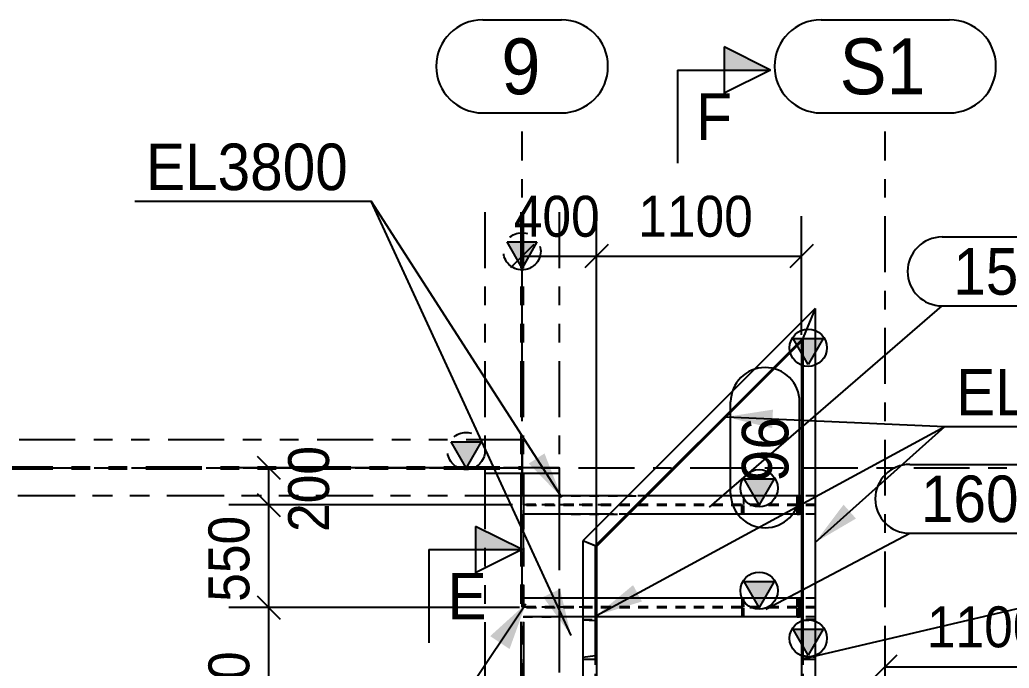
# Model space of a CAD drawing. Header units: millimetres. Extents: x 0 to 594, y 0 to 420.
# Drawn here: x 320.4 to 373.6, y 337.6 to 372.4 of the extents above; entities that cross this region are included whole.
import ezdxf

# ---------------------------------------------------------------- set-up
doc = ezdxf.new("R2010")
doc.units = ezdxf.units.MM
doc.header["$MEASUREMENT"] = 0
for name, pattern in [('XKITLINE00', [0]), ('XKITLINE03', [6, 3, -1, 1, -1]), ('XKITLINE04', [3, 0.5, -0.5, 0.5, -0.5, 0.5, -0.5]), ('XKITLINE05', [8, 3, -1, 1, -1, 1, -1])]:
    doc.linetypes.add(name, pattern=pattern)
for name, color, linetype in [('cut', 7, 'Continuous'), ('dimension', 7, 'Continuous'), ('grid', 7, 'Continuous'), ('line', 7, 'Continuous'), ('mark', 7, 'Continuous'), ('part1', 7, 'Continuous'), ('text', 7, 'Continuous'), ('weld', 7, 'Continuous')]:
    doc.layers.add(name, color=color, linetype=linetype)
doc.styles.add('STYLE_1', font='arial.ttf', dxfattribs={"height": 0.2})
doc.styles.add('STYLE_3', font='arial.ttf', dxfattribs={"height": 0.2})

# ---------------------------------------------------------------- blocks, each defined once
blk = doc.blocks.new('*D2176')
at = {"layer": 'grid', "color": 4, "linetype": 'XKITLINE03'}
blk.add_line((1228.871, 1887.476), (1642.443, 1887.476), dxfattribs=at)
blk = doc.blocks.new('*D2217')
at = {"layer": 'part1', "color": 2, "linetype": 'XKITLINE04'}
for p, q in [((1528.744, 1885.976), (1513.901, 1885.976)), ((1513.901, 1885.976), (1513.901, 1884.976)), ((1516.469, 1885.976), (1520.462, 1885.976)), ((1525.632, 1884.976), (1525.632, 1885.976)), ((1525.757, 1885.504), (1525.757, 1885.976)), ((1528.619, 1885.504), (1528.619, 1885.976)), ((1528.619, 1885.976), (1528.744, 1885.976)), ((1528.744, 1885.976), (1528.744, 1884.976)), ((1513.901, 1885.504), (1518.606, 1885.504)), ((1528.619, 1885.449), (1513.901, 1885.449)), ((1528.619, 1885.504), (1516.344, 1885.504)), ((1525.757, 1884.976), (1525.757, 1885.449)), ((1528.619, 1884.976), (1528.619, 1885.449)), ((1528.744, 1884.976), (1513.901, 1884.976)), ((1516.469, 1884.976), (1519.462, 1884.976)), ((1528.619, 1884.976), (1528.744, 1884.976))]:
    blk.add_line(p, q, dxfattribs=at)
blk = doc.blocks.new('*D2218')
at = {"layer": 'part1', "color": 2, "linetype": 'XKITLINE04'}
for p, q in [((1528.744, 1880.476), (1513.901, 1880.476)), ((1513.901, 1880.476), (1513.901, 1879.476)), ((1525.632, 1880.476), (1525.632, 1879.476)), ((1525.757, 1880.004), (1525.757, 1880.476)), ((1528.619, 1880.004), (1528.619, 1880.476)), ((1528.619, 1880.476), (1528.744, 1880.476)), ((1528.744, 1880.476), (1528.744, 1879.476)), ((1513.901, 1880.004), (1517.111, 1880.004)), ((1528.619, 1879.949), (1513.901, 1879.949)), ((1528.619, 1880.004), (1516.344, 1880.004)), ((1525.757, 1879.476), (1525.757, 1879.949)), ((1528.619, 1879.476), (1528.619, 1879.949)), ((1528.744, 1879.476), (1513.901, 1879.476)), ((1513.901, 1879.476), (1515.841, 1879.476)), ((1528.619, 1879.476), (1528.744, 1879.476))]:
    blk.add_line(p, q, dxfattribs=at)
blk = doc.blocks.new('*D2497')
at = {"layer": 'mark', "color": 1, "linetype": 'XKITLINE00'}
for p, q in [((1547.209, 1885.203), (1553.971, 1885.203)), ((1528.841, 1877.204), (1547.209, 1881.503)), ((1547.209, 1881.503), (1553.971, 1881.503)), ((1547.209, 1881.503), (1547.209, 1881.503))]:
    blk.add_line(p, q, dxfattribs=at)
for centre, start, end in [((1547.209, 1883.353), 90, -90), ((1553.971, 1883.353), -90, 90)]:
    blk.add_arc(centre, 1.85, start, end, dxfattribs=at)
at = {"layer": 'mark', "color": 1, "style": 'STYLE_1', "width": 0.9}
blk.add_text('227', height=2.5, dxfattribs=at).set_placement((1547.809, 1882.103))
blk = doc.blocks.new('*D2499')
at = {"layer": 'text', "color": 1, "linetype": 'XKITLINE00'}
for p, q in [((1529.571, 1883.456), (1536.549, 1889.687)), ((1536.549, 1889.687), (1549.245, 1889.687)), ((1536.549, 1889.687), (1536.549, 1889.687))]:
    blk.add_line(p, q, dxfattribs=at)
at = {"layer": 'text', "color": 1}
blk.add_solid([(1529.571, 1883.456), (1531.103, 1885.494), (1529.571, 1883.456), (1531.769, 1884.748)], dxfattribs=at)
at = {"layer": 'text', "color": 1, "style": 'STYLE_1', "width": 0.9}
blk.add_text('EL4000', height=2.5, dxfattribs=at).set_placement((1537.149, 1890.287))
blk = doc.blocks.new('*D2500')
at = {"layer": 'mark', "color": 1, "linetype": 'XKITLINE00'}
for p, q in [((1536.392, 1899.868), (1543.155, 1899.868)), ((1523.91, 1885.36), (1536.392, 1896.168)), ((1536.392, 1896.168), (1543.155, 1896.168)), ((1536.392, 1896.168), (1536.392, 1896.168))]:
    blk.add_line(p, q, dxfattribs=at)
for centre, start, end in [((1536.392, 1898.018), 90, -90), ((1543.155, 1898.018), -90, 90)]:
    blk.add_arc(centre, 1.85, start, end, dxfattribs=at)
at = {"layer": 'mark', "color": 1, "style": 'STYLE_1', "width": 0.9}
blk.add_text('159', height=2.5, dxfattribs=at).set_placement((1536.992, 1896.768))
blk = doc.blocks.new('*D2501')
at = {"layer": 'mark', "color": 1, "linetype": 'XKITLINE00'}
for p, q in [((1534.655, 1887.656), (1541.418, 1887.656)), ((1526.933, 1879.882), (1534.655, 1883.956)), ((1534.655, 1883.956), (1541.418, 1883.956)), ((1534.655, 1883.956), (1534.655, 1883.956))]:
    blk.add_line(p, q, dxfattribs=at)
for centre, start, end in [((1534.655, 1885.806), 90, -90), ((1541.418, 1885.806), -90, 90)]:
    blk.add_arc(centre, 1.85, start, end, dxfattribs=at)
at = {"layer": 'mark', "color": 1, "style": 'STYLE_1', "width": 0.9}
blk.add_text('160', height=2.5, dxfattribs=at).set_placement((1535.255, 1884.556))
blk = doc.blocks.new('*D2503')
at = {"layer": 'dimension', "color": 1, "linetype": 'XKITLINE00'}
for p, q in [((1533.341, 1875.551), (1533.341, 1878.933)), ((1544.341, 1868.715), (1544.341, 1878.933)), ((1533.964, 1877.415), (1532.719, 1876.17)), ((1544.964, 1877.415), (1543.719, 1876.17)), ((1533.341, 1876.793), (1544.341, 1876.793))]:
    blk.add_line(p, q, dxfattribs=at)
at = {"layer": 'dimension', "color": 1, "style": 'STYLE_1', "width": 0.9}
blk.add_text('1100', height=2.2, dxfattribs=at).set_placement((1535.578, 1877.833))
blk = doc.blocks.new('*D2511')
at = {"layer": 'part1', "color": 6, "linetype": 'XKITLINE05'}
for p, q in [((1515.841, 1887.476), (1511.841, 1887.476)), ((1511.841, 1887.476), (1511.841, 1887.176)), ((1513.771, 1887.176), (1511.841, 1887.176)), ((1513.771, 1887.176), (1513.771, 1873.776)), ((1513.911, 1887.176), (1513.911, 1873.776)), ((1515.841, 1887.176), (1513.911, 1887.176)), ((1515.841, 1887.476), (1515.841, 1887.176)), ((1513.771, 1873.776), (1511.841, 1873.776)), ((1511.841, 1873.776), (1511.841, 1873.476)), ((1515.841, 1873.476), (1511.841, 1873.476)), ((1515.841, 1873.776), (1513.911, 1873.776)), ((1515.841, 1873.776), (1515.841, 1873.476))]:
    blk.add_line(p, q, dxfattribs=at)
blk = doc.blocks.new('*D2512')
at = {"layer": 'part1', "color": 6, "linetype": 'XKITLINE05'}
for p, q in [((1511.841, 1901.201), (1511.841, 1887.476)), ((1513.781, 1901.201), (1513.781, 1872.476)), ((1513.901, 1901.201), (1513.901, 1872.476)), ((1515.841, 1901.201), (1515.841, 1887.476)), ((1513.841, 1898.201), (1513.041, 1899.601)), ((1513.041, 1899.601), (1514.641, 1899.601)), ((1514.641, 1899.601), (1513.841, 1898.201)), ((1511.841, 1887.476), (1511.841, 1887.176)), ((1511.841, 1887.176), (1511.841, 1873.776)), ((1515.841, 1887.476), (1515.841, 1887.176)), ((1515.841, 1887.176), (1515.841, 1885.976)), ((1515.841, 1885.976), (1515.841, 1884.976)), ((1515.841, 1884.976), (1515.841, 1880.476)), ((1515.841, 1880.476), (1515.841, 1879.476)), ((1515.841, 1879.476), (1515.841, 1873.776)), ((1511.841, 1873.776), (1511.841, 1873.476)), ((1511.841, 1873.476), (1511.841, 1872.476)), ((1515.841, 1873.776), (1515.841, 1873.476)), ((1515.841, 1873.476), (1515.841, 1872.476)), ((1515.841, 1872.476), (1511.841, 1872.476))]:
    blk.add_line(p, q, dxfattribs=at)
blk.add_circle((1513.841, 1899.101), 1, dxfattribs=at)
at = {"layer": 'part1', "color": 6}
blk.add_solid([(1513.041, 1899.601), (1514.641, 1899.601), (1513.041, 1899.601), (1513.841, 1898.201)], dxfattribs=at)
blk = doc.blocks.new('*D2541')
at = {"layer": 'part1', "color": 2, "linetype": 'XKITLINE04'}
for p, q in [((1517.111, 1879.333), (1517.841, 1879.333)), ((1517.111, 1879.333), (1517.111, 1879.302)), ((1517.771, 1879.275), (1517.771, 1879.043)), ((1517.841, 1879.333), (1517.841, 1879.043)), ((1517.771, 1877.401), (1517.771, 1868.976)), ((1517.111, 1871.033), (1517.841, 1871.033)), ((1517.111, 1870.929), (1517.771, 1870.835))]:
    blk.add_line(p, q, dxfattribs=at)
at = {"layer": 'part1', "color": 0, "linetype": 'XKITLINE00'}
for p, q in [((1517.111, 1879.302), (1517.771, 1879.275)), ((1517.111, 1879.302), (1517.111, 1868.976)), ((1517.771, 1879.043), (1517.841, 1879.043)), ((1517.771, 1879.043), (1517.771, 1877.401)), ((1517.841, 1879.043), (1517.841, 1868.976)), ((1517.111, 1877.308), (1517.771, 1877.401)), ((1517.111, 1877.204), (1517.841, 1877.204)), ((1517.841, 1868.976), (1517.111, 1868.976))]:
    blk.add_line(p, q, dxfattribs=at)
blk = doc.blocks.new('*D2553')
at = {"layer": 'part1', "color": 2, "linetype": 'XKITLINE04'}
for p, q in [((1528.841, 1879.333), (1528.841, 1877.204)), ((1529.571, 1879.333), (1528.841, 1879.333)), ((1528.911, 1879.275), (1528.911, 1879.043)), ((1528.911, 1879.275), (1528.911, 1879.043)), ((1529.571, 1879.333), (1529.571, 1879.302)), ((1528.911, 1877.401), (1528.911, 1868.976)), ((1528.841, 1871.033), (1529.571, 1871.033)), ((1528.911, 1870.835), (1529.571, 1870.929))]:
    blk.add_line(p, q, dxfattribs=at)
at = {"layer": 'part1', "color": 0, "linetype": 'XKITLINE00'}
for p, q in [((1528.911, 1879.275), (1529.571, 1879.302)), ((1529.571, 1879.302), (1529.571, 1877.204)), ((1529.206, 1877.416), (1528.406, 1878.816)), ((1528.406, 1878.816), (1530.006, 1878.816)), ((1528.841, 1879.043), (1528.841, 1868.976)), ((1528.841, 1879.043), (1528.911, 1879.043)), ((1528.911, 1879.043), (1528.911, 1877.401)), ((1530.006, 1878.816), (1529.206, 1877.416)), ((1528.841, 1877.204), (1529.571, 1877.204)), ((1528.911, 1877.401), (1529.571, 1877.308)), ((1529.571, 1877.204), (1529.571, 1868.976)), ((1529.571, 1868.976), (1528.841, 1868.976))]:
    blk.add_line(p, q, dxfattribs=at)
blk.add_circle((1529.206, 1878.316), 1, dxfattribs=at)
at = {"layer": 'part1', "color": 0}
blk.add_solid([(1528.406, 1878.816), (1530.006, 1878.816), (1528.406, 1878.816), (1529.206, 1877.416)], dxfattribs=at)
blk = doc.blocks.new('*D2555')
at = {"layer": 'dimension', "color": 1, "linetype": 'XKITLINE00'}
for p, q in [((1499.614, 1880.599), (1500.859, 1879.354)), ((1513.706, 1879.976), (1498.097, 1879.976)), ((1500.237, 1869.476), (1500.237, 1879.976)), ((1499.614, 1870.099), (1500.859, 1868.854)), ((1515.323, 1869.476), (1498.097, 1869.476))]:
    blk.add_line(p, q, dxfattribs=at)
at = {"layer": 'dimension', "color": 1, "style": 'STYLE_1', "width": 0.9}
blk.add_text('1050', height=2.2, rotation=90.0002, dxfattribs=at).set_placement((1499.197, 1871.463))
blk = doc.blocks.new('*D2556')
at = {"layer": 'weld', "color": 1, "linetype": 'XKITLINE00'}
for p, q in [((1502.309, 1862.646), (1514.04, 1880.165)), ((1502.309, 1867.646), (1499.452, 1866.932)), ((1502.309, 1862.646), (1502.309, 1867.646)), ((1502.309, 1866.218), (1499.452, 1866.932)), ((1492.186, 1862.646), (1488.614, 1866.218)), ((1499.845, 1862.646), (1496.273, 1866.218)), ((1496.273, 1866.218), (1496.273, 1862.646)), ((1492.186, 1862.646), (1488.614, 1859.075)), ((1492.186, 1862.646), (1502.309, 1862.646)), ((1496.273, 1862.646), (1499.845, 1862.646))]:
    blk.add_line(p, q, dxfattribs=at)
for start, end in [(90, -90), (-90, 90)]:
    blk.add_arc((1502.309, 1862.646), 1.25, start, end, dxfattribs=at)
at = {"layer": 'weld', "color": 1}
for points in [[(1514.04, 1880.165), (1513.169, 1877.74), (1514.04, 1880.165), (1512.13, 1878.436)], [(1502.309, 1866.218), (1499.452, 1866.932), (1502.309, 1866.218), (1502.309, 1867.646)]]:
    blk.add_solid(points, dxfattribs=at)
at = {"layer": 'weld', "color": 1, "style": 'STYLE_3', "width": 0.675}
for s, p in [('6', (1493.936, 1863.146)), ('N', (1487.069, 1861.896))]:
    blk.add_text(s, height=2.5, dxfattribs=at).set_placement(p)
blk = doc.blocks.new('*D2557')
at = {"layer": 'cut', "color": 1, "linetype": 'XKITLINE00'}
for p, q in [((1527.188, 1908.833), (1524.688, 1910.083)), ((1524.688, 1910.083), (1524.688, 1907.583)), ((1522.188, 1908.833), (1522.188, 1903.833)), ((1522.188, 1908.833), (1527.188, 1908.833)), ((1527.188, 1908.833), (1524.688, 1907.583)), ((1522.188, 1858.481), (1522.188, 1863.481)), ((1524.688, 1857.231), (1524.688, 1859.731)), ((1524.688, 1859.731), (1527.188, 1858.481)), ((1522.188, 1858.481), (1527.188, 1858.481)), ((1527.188, 1858.481), (1524.688, 1857.231))]:
    blk.add_line(p, q, dxfattribs=at)
at = {"layer": 'cut', "color": 1}
for points in [[(1524.688, 1910.083), (1527.188, 1908.833), (1524.688, 1910.083), (1524.688, 1908.833)], [(1524.688, 1858.481), (1527.188, 1858.481), (1524.688, 1858.481), (1524.688, 1857.231)]]:
    blk.add_solid(points, dxfattribs=at)
at = {"layer": 'cut', "color": 3, "style": 'STYLE_1', "width": 0.9}
for p in [(1523.188, 1905.083), (1523.188, 1859.731)]:
    blk.add_text('F', height=2.5, dxfattribs=at).set_placement(p)
blk = doc.blocks.new('*D2563')
at = {"layer": 'cut', "color": 1, "linetype": 'XKITLINE00'}
for p, q in [((1513.841, 1883.079), (1511.341, 1884.329)), ((1511.341, 1884.329), (1511.341, 1881.829)), ((1508.841, 1883.079), (1508.841, 1878.079)), ((1508.841, 1883.079), (1513.841, 1883.079)), ((1513.841, 1883.079), (1511.341, 1881.829)), ((1508.841, 1840.556), (1508.841, 1845.556)), ((1511.341, 1839.306), (1511.341, 1841.806)), ((1511.341, 1841.806), (1513.841, 1840.556)), ((1508.841, 1840.556), (1513.841, 1840.556)), ((1513.841, 1840.556), (1511.341, 1839.306))]:
    blk.add_line(p, q, dxfattribs=at)
at = {"layer": 'cut', "color": 1}
for points in [[(1511.341, 1884.329), (1513.841, 1883.079), (1511.341, 1884.329), (1511.341, 1883.079)], [(1511.341, 1840.556), (1513.841, 1840.556), (1511.341, 1840.556), (1511.341, 1839.306)]]:
    blk.add_solid(points, dxfattribs=at)
at = {"layer": 'cut', "color": 3, "style": 'STYLE_1', "width": 0.9}
for p in [(1509.841, 1879.329), (1509.841, 1841.806)]:
    blk.add_text('E', height=2.5, dxfattribs=at).set_placement(p)
blk = doc.blocks.new('*D2568')
at = {"layer": 'part1', "color": 2, "linetype": 'XKITLINE04'}
for p, q in [((1528.664, 1885.976), (1528.664, 1885.504)), ((1528.744, 1885.976), (1528.664, 1885.976)), ((1528.744, 1885.704), (1528.664, 1885.704)), ((1528.744, 1885.976), (1528.744, 1885.504)), ((1528.744, 1885.504), (1528.664, 1885.504))]:
    blk.add_line(p, q, dxfattribs=at)
blk = doc.blocks.new('*D2569')
at = {"layer": 'part1', "color": 2, "linetype": 'XKITLINE04'}
for p, q in [((1528.744, 1885.449), (1528.664, 1885.449)), ((1528.664, 1885.449), (1528.664, 1884.976)), ((1528.744, 1885.249), (1528.664, 1885.249)), ((1528.744, 1885.449), (1528.744, 1884.976)), ((1528.744, 1884.976), (1528.664, 1884.976))]:
    blk.add_line(p, q, dxfattribs=at)
blk = doc.blocks.new('*D2570')
at = {"layer": 'part1', "color": 2, "linetype": 'XKITLINE04'}
for p, q in [((1525.712, 1885.449), (1525.632, 1885.449)), ((1525.632, 1885.449), (1525.632, 1884.976)), ((1525.712, 1885.249), (1525.632, 1885.249)), ((1525.712, 1885.449), (1525.712, 1884.976)), ((1525.712, 1884.976), (1525.632, 1884.976))]:
    blk.add_line(p, q, dxfattribs=at)
blk = doc.blocks.new('*D2571')
at = {"layer": 'part1', "color": 2, "linetype": 'XKITLINE04'}
for p, q in [((1528.664, 1880.476), (1528.664, 1880.004)), ((1528.744, 1880.476), (1528.664, 1880.476)), ((1528.744, 1880.476), (1528.744, 1880.004)), ((1528.744, 1880.204), (1528.664, 1880.204)), ((1528.744, 1880.004), (1528.664, 1880.004))]:
    blk.add_line(p, q, dxfattribs=at)
blk = doc.blocks.new('*D2572')
at = {"layer": 'part1', "color": 2, "linetype": 'XKITLINE04'}
for p, q in [((1528.744, 1879.949), (1528.664, 1879.949)), ((1528.664, 1879.949), (1528.664, 1879.476)), ((1528.744, 1879.749), (1528.664, 1879.749)), ((1528.744, 1879.949), (1528.744, 1879.476)), ((1528.744, 1879.476), (1528.664, 1879.476))]:
    blk.add_line(p, q, dxfattribs=at)
blk = doc.blocks.new('*D2573')
at = {"layer": 'part1', "color": 2, "linetype": 'XKITLINE04'}
for p, q in [((1525.632, 1880.476), (1525.632, 1880.004)), ((1525.712, 1880.476), (1525.632, 1880.476)), ((1525.712, 1880.476), (1525.712, 1880.004)), ((1525.712, 1880.204), (1525.632, 1880.204)), ((1525.712, 1880.004), (1525.632, 1880.004))]:
    blk.add_line(p, q, dxfattribs=at)
blk = doc.blocks.new('*D2574')
at = {"layer": 'part1', "color": 2, "linetype": 'XKITLINE04'}
for p, q in [((1525.712, 1879.949), (1525.632, 1879.949)), ((1525.632, 1879.949), (1525.632, 1879.476)), ((1525.712, 1879.749), (1525.632, 1879.749)), ((1525.712, 1879.949), (1525.712, 1879.476)), ((1525.712, 1879.476), (1525.632, 1879.476))]:
    blk.add_line(p, q, dxfattribs=at)
blk = doc.blocks.new('*D2575')
at = {"layer": 'part1', "color": 0, "linetype": 'XKITLINE00'}
for p, q in [((1526.571, 1885.476), (1525.771, 1886.876)), ((1525.771, 1886.876), (1527.371, 1886.876)), ((1527.371, 1886.876), (1526.571, 1885.476)), ((1519.529, 1885.976), (1513.911, 1885.976)), ((1528.841, 1885.976), (1520.561, 1885.976)), ((1518.529, 1884.976), (1513.911, 1884.976)), ((1528.841, 1884.976), (1519.561, 1884.976))]:
    blk.add_line(p, q, dxfattribs=at)
at = {"layer": 'part1', "color": 2, "linetype": 'XKITLINE04'}
for p, q in [((1513.911, 1885.976), (1513.911, 1884.976)), ((1529.571, 1885.976), (1513.911, 1885.976)), ((1520.561, 1885.976), (1519.529, 1885.976)), ((1529.571, 1885.976), (1529.571, 1884.976)), ((1529.571, 1885.504), (1513.911, 1885.504)), ((1529.571, 1885.449), (1513.911, 1885.449)), ((1529.571, 1884.976), (1518.529, 1884.976)), ((1519.561, 1884.976), (1518.529, 1884.976))]:
    blk.add_line(p, q, dxfattribs=at)
at = {"layer": 'part1', "color": 0, "linetype": 'XKITLINE00'}
blk.add_circle((1526.571, 1886.376), 1, dxfattribs=at)
at = {"layer": 'part1', "color": 0}
blk.add_solid([(1525.771, 1886.876), (1527.371, 1886.876), (1525.771, 1886.876), (1526.571, 1885.476)], dxfattribs=at)
blk = doc.blocks.new('*D2576')
at = {"layer": 'part1', "color": 0, "linetype": 'XKITLINE00'}
for p, q in [((1526.571, 1879.976), (1525.771, 1881.376)), ((1525.771, 1881.376), (1527.371, 1881.376)), ((1527.371, 1881.376), (1526.571, 1879.976)), ((1517.111, 1880.476), (1513.911, 1880.476)), ((1528.841, 1880.476), (1517.841, 1880.476)), ((1517.111, 1879.476), (1513.911, 1879.476)), ((1528.841, 1879.476), (1517.841, 1879.476))]:
    blk.add_line(p, q, dxfattribs=at)
at = {"layer": 'part1', "color": 2, "linetype": 'XKITLINE04'}
for p, q in [((1513.911, 1880.476), (1513.911, 1879.476)), ((1529.571, 1880.476), (1513.911, 1880.476)), ((1517.841, 1880.476), (1517.111, 1880.476)), ((1529.571, 1880.476), (1529.571, 1879.476)), ((1529.571, 1880.004), (1513.911, 1880.004)), ((1529.571, 1879.949), (1513.911, 1879.949)), ((1529.571, 1879.476), (1517.111, 1879.476)), ((1517.841, 1879.476), (1517.111, 1879.476))]:
    blk.add_line(p, q, dxfattribs=at)
at = {"layer": 'part1', "color": 0, "linetype": 'XKITLINE00'}
blk.add_circle((1526.571, 1880.876), 1, dxfattribs=at)
at = {"layer": 'part1', "color": 0}
blk.add_solid([(1525.771, 1881.376), (1527.371, 1881.376), (1525.771, 1881.376), (1526.571, 1879.976)], dxfattribs=at)
blk = doc.blocks.new('*D2578')
at = {"layer": 'grid', "color": 4, "linetype": 'XKITLINE00'}
for p, q in [((1511.729, 1911.53), (1515.954, 1911.53)), ((1511.729, 1906.53), (1515.954, 1906.53))]:
    blk.add_line(p, q, dxfattribs=at)
at = {"layer": 'grid', "color": 4, "linetype": 'XKITLINE03'}
blk.add_line((1513.841, 1819.981), (1513.841, 1905.53), dxfattribs=at)
at = {"layer": 'grid', "color": 4, "linetype": 'XKITLINE00'}
for centre, start, end in [((1511.729, 1909.03), 90, -90), ((1515.954, 1909.03), -90, 90)]:
    blk.add_arc(centre, 2.5, start, end, dxfattribs=at)
at = {"layer": 'grid', "color": 4, "style": 'STYLE_1', "width": 0.9}
blk.add_text('9', height=3, dxfattribs=at).set_placement((1512.729, 1907.53))
blk = doc.blocks.new('*D2579')
at = {"layer": 'grid', "color": 4, "linetype": 'XKITLINE00'}
for p, q in [((1529.894, 1911.53), (1536.788, 1911.53)), ((1529.894, 1906.53), (1536.788, 1906.53))]:
    blk.add_line(p, q, dxfattribs=at)
at = {"layer": 'grid', "color": 4, "linetype": 'XKITLINE03'}
blk.add_line((1533.341, 1819.981), (1533.341, 1905.53), dxfattribs=at)
at = {"layer": 'grid', "color": 4, "linetype": 'XKITLINE00'}
for centre, start, end in [((1529.894, 1909.03), 90, -90), ((1536.788, 1909.03), -90, 90)]:
    blk.add_arc(centre, 2.5, start, end, dxfattribs=at)
at = {"layer": 'grid', "color": 4, "style": 'STYLE_1', "width": 0.9}
blk.add_text('S1', height=3, dxfattribs=at).set_placement((1530.894, 1907.53))
blk = doc.blocks.new('*D2585')
at = {"layer": 'part1', "color": 6, "linetype": 'XKITLINE05'}
for p, q in [((1469.641, 1888.976), (1469.641, 1887.476)), ((1513.841, 1888.976), (1469.641, 1888.976)), ((1510.841, 1887.476), (1510.041, 1888.876)), ((1510.041, 1888.876), (1511.641, 1888.876)), ((1511.641, 1888.876), (1510.841, 1887.476)), ((1513.841, 1888.976), (1513.841, 1887.476)), ((1469.641, 1887.531), (1513.841, 1887.531)), ((1469.641, 1887.476), (1469.641, 1885.976)), ((1469.641, 1887.421), (1513.841, 1887.421)), ((1513.841, 1887.476), (1513.841, 1885.976)), ((1513.841, 1885.976), (1469.641, 1885.976)), ((1469.721, 1885.976), (1469.641, 1885.976)), ((1513.771, 1885.976), (1469.721, 1885.976))]:
    blk.add_line(p, q, dxfattribs=at)
blk.add_circle((1510.841, 1888.376), 1, dxfattribs=at)
at = {"layer": 'part1', "color": 6}
blk.add_solid([(1510.041, 1888.876), (1511.641, 1888.876), (1510.041, 1888.876), (1510.841, 1887.476)], dxfattribs=at)
blk = doc.blocks.new('*D2675')
at = {"layer": 'dimension', "color": 1, "linetype": 'XKITLINE00'}
for p, q in [((1499.614, 1886.099), (1500.859, 1884.854)), ((1513.334, 1885.476), (1498.097, 1885.476)), ((1500.237, 1879.976), (1500.237, 1885.476)), ((1499.614, 1880.599), (1500.859, 1879.354)), ((1513.706, 1879.976), (1498.097, 1879.976))]:
    blk.add_line(p, q, dxfattribs=at)
at = {"layer": 'dimension', "color": 1, "style": 'STYLE_1', "width": 0.9}
blk.add_text('550', height=2.2, rotation=90.0002, dxfattribs=at).set_placement((1499.197, 1880.279))
blk = doc.blocks.new('*D2676')
at = {"layer": 'dimension', "color": 1, "linetype": 'XKITLINE00'}
for p, q in [((1499.614, 1888.099), (1500.859, 1886.854)), ((1510.312, 1887.476), (1498.477, 1887.476)), ((1500.237, 1885.476), (1500.237, 1887.476)), ((1499.614, 1886.099), (1500.859, 1884.854)), ((1513.334, 1885.476), (1498.477, 1885.476))]:
    blk.add_line(p, q, dxfattribs=at)
at = {"layer": 'dimension', "color": 1, "style": 'STYLE_1', "width": 0.9}
blk.add_text('200', height=2.2, rotation=90.0002, dxfattribs=at).set_placement((1503.477, 1884.029))
blk = doc.blocks.new('*D2677')
at = {"layer": 'line', "color": 1, "linetype": 'XKITLINE00'}
blk.add_line((1524.793, 1890.208), (1536.55, 1889.687), dxfattribs=at)
at = {"layer": 'line', "color": 1}
blk.add_solid([(1524.793, 1890.208), (1527.312, 1890.597), (1524.793, 1890.208), (1527.268, 1889.598)], dxfattribs=at)
blk = doc.blocks.new('*D2678')
at = {"layer": 'line', "color": 1, "linetype": 'XKITLINE00'}
blk.add_line((1517.841, 1879.543), (1536.55, 1889.687), dxfattribs=at)
at = {"layer": 'line', "color": 1}
blk.add_solid([(1517.841, 1879.543), (1519.801, 1881.174), (1517.841, 1879.543), (1520.277, 1880.295)], dxfattribs=at)
blk = doc.blocks.new('*D2679')
at = {"layer": 'line', "color": 1, "linetype": 'XKITLINE00'}
blk.add_line((1516.469, 1878.476), (1505.741, 1901.783), dxfattribs=at)
at = {"layer": 'line', "color": 1}
blk.add_solid([(1516.469, 1878.476), (1514.969, 1880.538), (1516.469, 1878.476), (1515.877, 1880.957)], dxfattribs=at)
blk = doc.blocks.new('*D2680')
at = {"layer": 'text', "color": 1, "linetype": 'XKITLINE00'}
for p in [(1493.046, 1901.783), (1515.977, 1885.871), (1505.741, 1901.783)]:
    blk.add_line(p, (1505.741, 1901.783), dxfattribs=at)
at = {"layer": 'text', "color": 1}
blk.add_solid([(1515.977, 1885.871), (1514.204, 1887.703), (1515.977, 1885.871), (1515.045, 1888.244)], dxfattribs=at)
at = {"layer": 'text', "color": 1, "style": 'STYLE_1', "width": 0.9}
blk.add_text('EL3800', height=2.5, dxfattribs=at).set_placement((1493.646, 1902.383))
blk = doc.blocks.new('*D2681')
at = {"layer": 'mark', "color": 1, "linetype": 'XKITLINE00'}
for p, q in [((1525.041, 1886.1), (1525.041, 1891.009)), ((1528.741, 1886.1), (1528.741, 1891.009))]:
    blk.add_line(p, q, dxfattribs=at)
for centre, start, end in [((1526.891, 1891.009), 0, 180), ((1526.891, 1886.1), 180, 0)]:
    blk.add_arc(centre, 1.85, start, end, dxfattribs=at)
at = {"layer": 'mark', "color": 1, "style": 'STYLE_1', "width": 0.9}
blk.add_text('96', height=2.5, rotation=90.0002, dxfattribs=at).set_placement((1528.141, 1886.7))
blk = doc.blocks.new('*D2682')
at = {"layer": 'part1', "color": 0, "linetype": 'XKITLINE00'}
for p, q in [((1517.841, 1878.218), (1517.771, 1878.218)), ((1517.841, 1877.218), (1517.771, 1877.218))]:
    blk.add_line(p, q, dxfattribs=at)
blk = doc.blocks.new('*D2683')
at = {"layer": 'part1', "color": 0, "linetype": 'XKITLINE00'}
for p, q in [((1528.841, 1878.218), (1528.911, 1878.218)), ((1528.841, 1877.218), (1528.911, 1877.218))]:
    blk.add_line(p, q, dxfattribs=at)
blk = doc.blocks.new('*D2684')
at = {"layer": 'part1', "color": 0, "linetype": 'XKITLINE00'}
for p, q in [((1529.571, 1896.019), (1528.841, 1894.256)), ((1529.571, 1896.019), (1529.571, 1879.302)), ((1529.206, 1893.019), (1528.406, 1894.419)), ((1528.406, 1894.419), (1530.006, 1894.419)), ((1528.841, 1894.256), (1528.841, 1879.043)), ((1528.911, 1894.425), (1528.911, 1879.043)), ((1530.006, 1894.419), (1529.206, 1893.019)), ((1528.911, 1879.275), (1529.571, 1879.302)), ((1528.841, 1879.043), (1528.911, 1879.043))]:
    blk.add_line(p, q, dxfattribs=at)
at = {"layer": 'part1', "color": 2, "linetype": 'XKITLINE04'}
for p, q in [((1528.911, 1894.425), (1528.841, 1894.256)), ((1529.571, 1879.333), (1528.841, 1879.333))]:
    blk.add_line(p, q, dxfattribs=at)
at = {"layer": 'part1', "color": 0, "linetype": 'XKITLINE00'}
blk.add_circle((1529.206, 1893.919), 1, dxfattribs=at)
at = {"layer": 'part1', "color": 0}
blk.add_solid([(1528.406, 1894.419), (1530.006, 1894.419), (1528.406, 1894.419), (1529.206, 1893.019)], dxfattribs=at)
blk = doc.blocks.new('*D2685')
at = {"layer": 'part1', "color": 0, "linetype": 'XKITLINE00'}
for p, q in [((1517.111, 1883.559), (1517.111, 1879.302)), ((1517.841, 1883.256), (1517.111, 1883.559)), ((1517.771, 1883.285), (1517.771, 1879.043)), ((1517.841, 1883.256), (1517.841, 1879.043)), ((1517.111, 1879.302), (1517.771, 1879.275)), ((1517.771, 1879.043), (1517.841, 1879.043))]:
    blk.add_line(p, q, dxfattribs=at)
at = {"layer": 'part1', "color": 2, "linetype": 'XKITLINE04'}
blk.add_line((1517.111, 1879.333), (1517.841, 1879.333), dxfattribs=at)
blk = doc.blocks.new('*D2686')
at = {"layer": 'part1', "color": 0, "linetype": 'XKITLINE00'}
for p, q in [((1529.571, 1896.019), (1517.111, 1883.559)), ((1529.571, 1896.019), (1528.841, 1894.256)), ((1528.911, 1894.425), (1517.771, 1883.285)), ((1528.841, 1894.256), (1517.841, 1883.256)), ((1517.771, 1883.285), (1517.111, 1883.559)), ((1517.841, 1883.256), (1517.771, 1883.285))]:
    blk.add_line(p, q, dxfattribs=at)
blk = doc.blocks.new('*D2687')
at = {"layer": 'dimension', "color": 1, "linetype": 'XKITLINE00'}
for p, q in [((1513.841, 1890.371), (1513.841, 1900.979)), ((1517.841, 1883.348), (1517.841, 1900.979)), ((1514.464, 1899.461), (1513.219, 1898.216)), ((1518.464, 1899.461), (1517.219, 1898.216)), ((1513.841, 1898.839), (1517.841, 1898.839))]:
    blk.add_line(p, q, dxfattribs=at)
at = {"layer": 'dimension', "color": 1, "style": 'STYLE_1', "width": 0.9}
blk.add_text('400', height=2.2, dxfattribs=at).set_placement((1513.394, 1899.879))
blk = doc.blocks.new('*D2688')
at = {"layer": 'dimension', "color": 1, "linetype": 'XKITLINE00'}
for p, q in [((1517.841, 1883.348), (1517.841, 1900.979)), ((1528.841, 1894.614), (1528.841, 1900.979)), ((1518.464, 1899.461), (1517.219, 1898.216)), ((1529.464, 1899.461), (1528.219, 1898.216)), ((1517.841, 1898.839), (1528.841, 1898.839))]:
    blk.add_line(p, q, dxfattribs=at)
at = {"layer": 'dimension', "color": 1, "style": 'STYLE_1', "width": 0.9}
blk.add_text('1100', height=2.2, dxfattribs=at).set_placement((1520.078, 1899.879))

msp = doc.modelspace()

# ---------------------------------------------------------------- block references
at = {"layer": 'cut'}
for name in ['*D2557', '*D2563']:
    msp.add_blockref(name, (-1166.435, -1539.151), dxfattribs=at)
at = {"layer": 'dimension'}
for name in ['*D2687', '*D2688', '*D2676', '*D2675', '*D2555', '*D2503']:
    msp.add_blockref(name, (-1166.435, -1539.151), dxfattribs=at)
at = {"layer": 'grid'}
for name in ['*D2578', '*D2579', '*D2176']:
    msp.add_blockref(name, (-1166.435, -1539.151), dxfattribs=at)
at = {"layer": 'line'}
for name in ['*D2679', '*D2677', '*D2678']:
    msp.add_blockref(name, (-1166.435, -1539.151), dxfattribs=at)
at = {"layer": 'mark'}
for name in ['*D2500', '*D2681', '*D2501', '*D2497']:
    msp.add_blockref(name, (-1166.435, -1539.151), dxfattribs=at)
at = {"layer": 'part1'}
for name in ['*D2512', '*D2686', '*D2684', '*D2585', '*D2511', '*D2575', '*D2217', '*D2568', '*D2570', '*D2569', '*D2685', '*D2576', '*D2218', '*D2573', '*D2571', '*D2574', '*D2572', '*D2541', '*D2553', '*D2682', '*D2683']:
    msp.add_blockref(name, (-1166.435, -1539.151), dxfattribs=at)
at = {"layer": 'text'}
for name in ['*D2680', '*D2499']:
    msp.add_blockref(name, (-1166.435, -1539.151), dxfattribs=at)
at = {"layer": 'weld'}
msp.add_blockref('*D2556', (-1166.435, -1539.151), dxfattribs=at)

doc.saveas('drawing.dxf')
